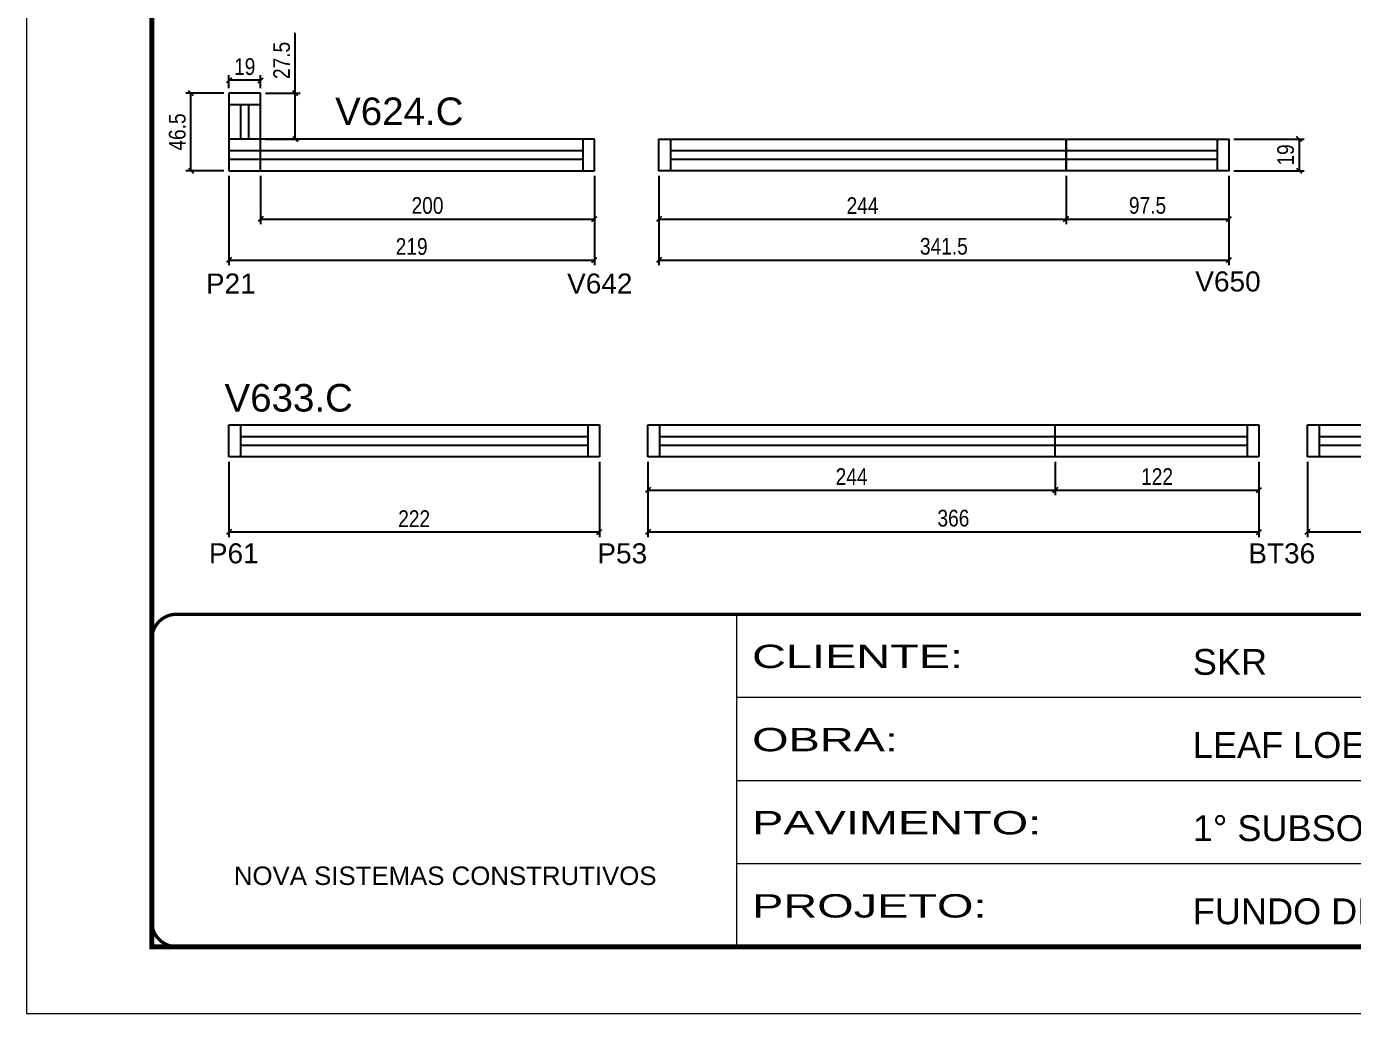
# Model space of a CAD drawing. Extents: x 1959 to 8212, y 239 to 4735.
# Drawn here: x 5142 to 5937, y 2537 to 3128 of the extents above; entities that cross this region are included whole.
import ezdxf

# ---------------------------------------------------------------- set-up
doc = ezdxf.new("R2010")
doc.units = 0
doc.linetypes.add('CONTINUO', pattern=[0])
doc.linetypes.add('DASHED', pattern=[0.75, 0.5, -0.25])
for name, color, linetype in [('5', 5, 'Continuous'), ('COTA', 241, 'Continuous'), ('NOMENCLATURA', 7, 'Continuous'), ('Painéis', 200, 'Continuous'), ('SARR_2.2x7', 40, 'Continuous')]:
    doc.layers.add(name, color=color, linetype=linetype)
doc.layers.add('Folhas', color=255, linetype='Continuous', lineweight=9)
doc.layers.add('SARRAFO DE PRESSAO', color=251, linetype='DASHED', lineweight=9)
doc.styles.add('ARIAL', font='arial.ttf')
doc.styles.add('COTA TECNICA', font='techl___.ttf', dxfattribs={"height": 10})
doc.styles.add('COTA TECNICA-50', font='techl___.ttf', dxfattribs={"height": 10})
doc.styles.get("Standard").update_dxf_attribs({"font": 'arial.ttf'})
doc.styles.add('Tecnologia', font='')
doc.styles.get('Tecnologia').set_extended_font_data('Forgotten Futurist')
doc.dimstyles.new('COTA PAINEL-50', dxfattribs={"dimtxt": 10, "dimasz": 3, "dimexe": 3, "dimexo": 3, "dimgap": 3, "dimtad": 1, "dimdec": 1, "dimzin": 12, "dimdsep": 46, "dimtxsty": 'COTA TECNICA-50', "dimblk1": 'OBLIQUE', "dimblk2": 'OBLIQUE', "dimsah": 1, "dimcen": 0.9, "dimclrd": 4, "dimclre": 4, "dimclrt": 240, "dimadec": 1, "dimazin": 3, "dimtfac": 1, "dimtdec": 1, "dimtmove": 0, "dimatfit": 3, "dimfxl": 1, "dimtolj": 1, "dimtzin": 12, "dimarcsym": 0})
doc.dimstyles.new('PAINEL', dxfattribs={"dimtxt": 10, "dimasz": 3, "dimexe": 3, "dimexo": 3, "dimgap": 3, "dimtad": 1, "dimdec": 1, "dimzin": 12, "dimdsep": 46, "dimtxsty": 'COTA TECNICA', "dimblk1": 'OBLIQUE', "dimblk2": 'OBLIQUE', "dimsah": 1, "dimcen": 0.9, "dimclrd": 4, "dimclre": 4, "dimclrt": 240, "dimadec": 1, "dimazin": 3, "dimtfac": 1, "dimtdec": 1, "dimtmove": 0, "dimatfit": 3, "dimfxl": 1, "dimtolj": 1, "dimtzin": 12, "dimarcsym": 0})

# ---------------------------------------------------------------- blocks, each defined once
blk = doc.blocks.new('9999999999')
at = {"color": 30, "linetype": 'CONTINUO'}
for p, q in [((98564.56, 34230.21), (98564.56, 34429.45)), ((98564.56, 34379.64), (99583.98, 34379.64)), ((98564.56, 34329.83), (99487.98, 34329.83)), ((98564.56, 34280.02), (99487.98, 34280.02))]:
    blk.add_line(p, q, dxfattribs=at)
at = {"color": 30, "linetype": 'CONTINUO', "const_width": 2}
blk.add_lwpolyline([(99583.98, 34230.21), (99583.98, 34414.45, 0.414214), (99568.98, 34429.45), (98228.98, 34429.45, 0.414214), (98213.98, 34414.45), (98213.98, 34245.21, 0.414214), (98228.98, 34230.21), (99583.98, 34230.21)], format="xyb", dxfattribs=at)
at = {"layer": 'Folhas'}
blk.add_lwpolyline([(98138.98, 34190.21), (99623.98, 34190.21), (99623.98, 35240.21), (98138.98, 35240.21)], close=True, dxfattribs=at)
at = {"layer": 'Folhas', "color": 30, "const_width": 3}
blk.add_lwpolyline([(98213.98, 34230.21), (99583.98, 34230.21), (99583.98, 35200.21), (98213.98, 35200.21)], close=True, dxfattribs=at)
at = {"color": 7, "linetype": 'Continuous', "ltscale": 5, "style": 'ARIAL'}
for s, height, p in [('SKR', 15.483, (98837.68, 34393.13)), ('LEAF LOEFGREN', 15.4829, (98837.68, 34343.32)), ('1° SUBSOLO SUPERIOR', 15.4829, (98837.68, 34293.51)), ('NOVA SISTEMAS CONSTRUTIVOS', 11.0592, (98263.19, 34267.21)), ('FUNDO DE VIGAS', 15.4829, (98837.68, 34243.7))]:
    blk.add_text(s, height=height, dxfattribs=at).set_placement(p)
at = {"layer": 'Folhas', "color": 7, "style": 'Tecnologia', "width": 1.5}
for s, p in [('CLIENTE:', (98573.65, 34397.17)), ('OBRA:', (98573.65, 34347.31)), ('PAVIMENTO:', (98573.65, 34297.5)), ('PROJETO:', (98573.65, 34247.69))]:
    blk.add_text(s, height=14, dxfattribs=at).set_placement(p)
blk = doc.blocks.new('_Oblique')
at = {"color": 0, "linetype": 'ByBlock', "lineweight": -2}
blk.add_line((-0.5, -0.5), (0.5, 0.5), dxfattribs=at)
blk = doc.blocks.new('*D236')
at = {"layer": 'COTA', "color": 4, "lineweight": -2, "transparency": 16777216}
for p, q in [((5260.49, 3088.08), (5237.72, 3088.08)), ((5240.72, 3041.58), (5240.72, 3088.08)), ((5260.49, 3041.58), (5237.72, 3041.58))]:
    blk.add_line(p, q, dxfattribs=at)
at = {"layer": 'Defpoints', "color": 0, "transparency": 16777216}
for p in [(5240.72, 3088.08), (5263.49, 3088.08), (5263.49, 3041.58)]:
    blk.add_point(p, dxfattribs=at)
at = {"layer": 'COTA', "color": 4, "lineweight": -2, "transparency": 16777216, "xscale": 3, "yscale": 3, "zscale": 3}
for p, rotation in [((5240.72, 3088.08), 90), ((5240.72, 3041.58), 270)]:
    blk.add_blockref('_Oblique', p, dxfattribs=dict(at, rotation=rotation))
at = {"layer": 'COTA', "color": 240, "transparency": 16777216, "insert": (5232.61, 3064.83), "char_height": 10, "attachment_point": 5, "rotation": 90, "style": 'COTA TECNICA'}
blk.add_mtext('\\A1;46.5', dxfattribs=at)
blk = doc.blocks.new('*D237')
at = {"layer": 'COTA', "color": 4, "lineweight": -2, "transparency": 16777216}
for p, q in [((5263.49, 3038.58), (5263.49, 2985.07)), ((5482.49, 3038.58), (5482.49, 2985.07)), ((5263.49, 2988.07), (5482.49, 2988.07))]:
    blk.add_line(p, q, dxfattribs=at)
at = {"layer": 'Defpoints', "color": 0, "transparency": 16777216}
for p in [(5263.49, 3041.58), (5482.49, 3041.58), (5482.49, 2988.07)]:
    blk.add_point(p, dxfattribs=at)
at = {"layer": 'COTA', "color": 4, "lineweight": -2, "transparency": 16777216, "xscale": 3, "yscale": 3, "zscale": 3, "rotation": 180}
blk.add_blockref('_Oblique', (5263.49, 2988.07), dxfattribs=at)
at = {"layer": 'COTA', "color": 4, "lineweight": -2, "transparency": 16777216, "xscale": 3, "yscale": 3, "zscale": 3}
blk.add_blockref('_Oblique', (5482.49, 2988.07), dxfattribs=at)
at = {"layer": 'COTA', "color": 240, "transparency": 16777216, "insert": (5372.99, 2996.16), "char_height": 10, "attachment_point": 5, "style": 'COTA TECNICA'}
blk.add_mtext('\\A1;219', dxfattribs=at)
blk = doc.blocks.new('*D239')
at = {"layer": 'COTA', "color": 4, "lineweight": -2, "transparency": 16777216}
for p, q in [((5263.49, 3091.08), (5263.49, 3098.86)), ((5282.49, 3091.08), (5282.49, 3098.86)), ((5282.49, 3095.86), (5263.49, 3095.86))]:
    blk.add_line(p, q, dxfattribs=at)
at = {"layer": 'Defpoints', "color": 0, "transparency": 16777216}
for p in [(5263.49, 3095.86), (5263.49, 3088.08), (5282.49, 3088.08)]:
    blk.add_point(p, dxfattribs=at)
at = {"layer": 'COTA', "color": 4, "lineweight": -2, "transparency": 16777216, "xscale": 3, "yscale": 3, "zscale": 3, "rotation": 180}
blk.add_blockref('_Oblique', (5263.49, 3095.86), dxfattribs=at)
at = {"layer": 'COTA', "color": 4, "lineweight": -2, "transparency": 16777216, "xscale": 3, "yscale": 3, "zscale": 3}
blk.add_blockref('_Oblique', (5282.49, 3095.86), dxfattribs=at)
at = {"layer": 'COTA', "color": 240, "transparency": 16777216, "insert": (5272.99, 3103.94), "char_height": 10, "attachment_point": 5, "style": 'COTA TECNICA'}
blk.add_mtext('\\A1;19', dxfattribs=at)
blk = doc.blocks.new('*D240')
at = {"layer": 'COTA', "color": 4, "lineweight": -2, "transparency": 16777216}
for p, q in [((5303.24, 3088.08), (5303.24, 3124.34)), ((5285.49, 3088.08), (5306.24, 3088.08)), ((5303.24, 3060.58), (5303.24, 3088.08)), ((5285.49, 3060.58), (5306.24, 3060.58))]:
    blk.add_line(p, q, dxfattribs=at)
at = {"layer": 'Defpoints', "color": 0, "transparency": 16777216}
for p in [(5282.49, 3088.08), (5303.24, 3088.08), (5282.49, 3060.58)]:
    blk.add_point(p, dxfattribs=at)
at = {"layer": 'COTA', "color": 4, "lineweight": -2, "transparency": 16777216, "xscale": 3, "yscale": 3, "zscale": 3}
for p, rotation in [((5303.24, 3088.08), 90), ((5303.24, 3060.58), 270)]:
    blk.add_blockref('_Oblique', p, dxfattribs=dict(at, rotation=rotation))
at = {"layer": 'COTA', "color": 240, "transparency": 16777216, "insert": (5295.13, 3107.71), "char_height": 10, "attachment_point": 5, "rotation": 90, "style": 'COTA TECNICA'}
blk.add_mtext('\\A1;27.5', dxfattribs=at)
blk = doc.blocks.new('*D241')
at = {"layer": 'COTA', "color": 4, "lineweight": -2, "transparency": 16777216}
for p, q in [((5282.49, 3038.58), (5282.49, 3009.65)), ((5482.49, 3038.58), (5482.49, 3009.65)), ((5282.49, 3012.65), (5482.49, 3012.65))]:
    blk.add_line(p, q, dxfattribs=at)
at = {"layer": 'Defpoints', "color": 0, "transparency": 16777216}
for p in [(5282.49, 3041.58), (5482.49, 3041.58), (5482.49, 3012.65)]:
    blk.add_point(p, dxfattribs=at)
at = {"layer": 'COTA', "color": 4, "lineweight": -2, "transparency": 16777216, "xscale": 3, "yscale": 3, "zscale": 3, "rotation": 180}
blk.add_blockref('_Oblique', (5282.49, 3012.65), dxfattribs=at)
at = {"layer": 'COTA', "color": 4, "lineweight": -2, "transparency": 16777216, "xscale": 3, "yscale": 3, "zscale": 3}
blk.add_blockref('_Oblique', (5482.49, 3012.65), dxfattribs=at)
at = {"layer": 'COTA', "color": 240, "transparency": 16777216, "insert": (5382.49, 3020.75), "char_height": 10, "attachment_point": 5, "style": 'COTA TECNICA'}
blk.add_mtext('\\A1;200', dxfattribs=at)
blk = doc.blocks.new('*D242')
at = {"layer": 'COTA', "color": 4, "linetype": 'ByBlock', "lineweight": -2, "transparency": 16777216}
for p, q in [((5521.08, 3038.58), (5521.08, 3009.65)), ((5765.08, 3038.58), (5765.08, 3009.65)), ((5521.08, 3012.65), (5765.08, 3012.65))]:
    blk.add_line(p, q, dxfattribs=at)
at = {"layer": 'Defpoints', "color": 0, "linetype": 'ByBlock', "transparency": 16777216}
for p in [(5521.08, 3041.58), (5765.08, 3041.58), (5765.08, 3012.65)]:
    blk.add_point(p, dxfattribs=at)
at = {"layer": 'COTA', "color": 4, "linetype": 'ByBlock', "lineweight": -2, "transparency": 16777216, "xscale": 3, "yscale": 3, "zscale": 3, "rotation": 180}
blk.add_blockref('_Oblique', (5521.08, 3012.65), dxfattribs=at)
at = {"layer": 'COTA', "color": 4, "linetype": 'ByBlock', "lineweight": -2, "transparency": 16777216, "xscale": 3, "yscale": 3, "zscale": 3}
blk.add_blockref('_Oblique', (5765.08, 3012.65), dxfattribs=at)
at = {"layer": 'COTA', "color": 240, "linetype": 'ByBlock', "transparency": 16777216, "insert": (5643.08, 3020.73), "char_height": 10, "attachment_point": 5, "style": 'COTA TECNICA-50'}
blk.add_mtext('\\A1;244', dxfattribs=at)
blk = doc.blocks.new('*D243')
at = {"layer": 'COTA', "color": 4, "linetype": 'ByBlock', "lineweight": -2, "transparency": 16777216}
for p, q in [((5765.08, 3038.58), (5765.08, 3009.65)), ((5862.58, 3038.58), (5862.58, 3009.65)), ((5765.08, 3012.65), (5862.58, 3012.65))]:
    blk.add_line(p, q, dxfattribs=at)
at = {"layer": 'Defpoints', "color": 0, "linetype": 'ByBlock', "transparency": 16777216}
for p in [(5765.08, 3041.58), (5862.58, 3041.58), (5862.58, 3012.65)]:
    blk.add_point(p, dxfattribs=at)
at = {"layer": 'COTA', "color": 4, "linetype": 'ByBlock', "lineweight": -2, "transparency": 16777216, "xscale": 3, "yscale": 3, "zscale": 3, "rotation": 180}
blk.add_blockref('_Oblique', (5765.08, 3012.65), dxfattribs=at)
at = {"layer": 'COTA', "color": 4, "linetype": 'ByBlock', "lineweight": -2, "transparency": 16777216, "xscale": 3, "yscale": 3, "zscale": 3}
blk.add_blockref('_Oblique', (5862.58, 3012.65), dxfattribs=at)
at = {"layer": 'COTA', "color": 240, "linetype": 'ByBlock', "transparency": 16777216, "insert": (5813.83, 3020.79), "char_height": 10, "attachment_point": 5, "style": 'COTA TECNICA-50'}
blk.add_mtext('\\A1;97.5', dxfattribs=at)
blk = doc.blocks.new('*D244')
at = {"layer": 'COTA', "color": 4, "lineweight": -2, "transparency": 16777216}
for p, q in [((5521.08, 3038.58), (5521.08, 2985.07)), ((5862.58, 3038.58), (5862.58, 2985.07)), ((5521.08, 2988.07), (5862.58, 2988.07))]:
    blk.add_line(p, q, dxfattribs=at)
at = {"layer": 'Defpoints', "color": 0, "transparency": 16777216}
for p in [(5521.08, 3041.58), (5862.58, 3041.58), (5862.58, 2988.07)]:
    blk.add_point(p, dxfattribs=at)
at = {"layer": 'COTA', "color": 4, "lineweight": -2, "transparency": 16777216, "xscale": 3, "yscale": 3, "zscale": 3, "rotation": 180}
blk.add_blockref('_Oblique', (5521.08, 2988.07), dxfattribs=at)
at = {"layer": 'COTA', "color": 4, "lineweight": -2, "transparency": 16777216, "xscale": 3, "yscale": 3, "zscale": 3}
blk.add_blockref('_Oblique', (5862.58, 2988.07), dxfattribs=at)
at = {"layer": 'COTA', "color": 240, "transparency": 16777216, "insert": (5691.83, 2996.29), "char_height": 10, "attachment_point": 5, "style": 'COTA TECNICA'}
blk.add_mtext('\\A1;341.5', dxfattribs=at)
blk = doc.blocks.new('*D245')
at = {"layer": 'COTA', "color": 4, "lineweight": -2, "transparency": 16777216}
for p, q in [((5865.58, 3060.58), (5907.68, 3060.58)), ((5904.68, 3060.58), (5904.68, 3041.58)), ((5865.58, 3041.58), (5907.68, 3041.58))]:
    blk.add_line(p, q, dxfattribs=at)
at = {"layer": 'Defpoints', "color": 0, "transparency": 16777216}
for p in [(5862.58, 3060.58), (5862.58, 3041.58), (5904.68, 3041.58)]:
    blk.add_point(p, dxfattribs=at)
at = {"layer": 'COTA', "color": 4, "lineweight": -2, "transparency": 16777216, "xscale": 3, "yscale": 3, "zscale": 3}
for p, rotation in [((5904.68, 3060.58), 90), ((5904.68, 3041.58), 270)]:
    blk.add_blockref('_Oblique', p, dxfattribs=dict(at, rotation=rotation))
at = {"layer": 'COTA', "color": 240, "transparency": 16777216, "insert": (5896.59, 3051.08), "char_height": 10, "attachment_point": 5, "rotation": 90, "style": 'COTA TECNICA'}
blk.add_mtext('\\A1;19', dxfattribs=at)
blk = doc.blocks.new('*D288')
at = {"layer": 'COTA', "color": 4, "lineweight": -2, "transparency": 16777216}
for p, q in [((5263.49, 2867.27), (5263.49, 2822.15)), ((5485.49, 2867.27), (5485.49, 2822.15)), ((5263.49, 2825.15), (5485.49, 2825.15))]:
    blk.add_line(p, q, dxfattribs=at)
at = {"layer": 'Defpoints', "color": 0, "transparency": 16777216}
for p in [(5263.49, 2870.27), (5485.49, 2870.27), (5485.49, 2825.15)]:
    blk.add_point(p, dxfattribs=at)
at = {"layer": 'COTA', "color": 4, "lineweight": -2, "transparency": 16777216, "xscale": 3, "yscale": 3, "zscale": 3, "rotation": 180}
blk.add_blockref('_Oblique', (5263.49, 2825.15), dxfattribs=at)
at = {"layer": 'COTA', "color": 4, "lineweight": -2, "transparency": 16777216, "xscale": 3, "yscale": 3, "zscale": 3}
blk.add_blockref('_Oblique', (5485.49, 2825.15), dxfattribs=at)
at = {"layer": 'COTA', "color": 240, "transparency": 16777216, "insert": (5374.49, 2833.15), "char_height": 10, "attachment_point": 5, "style": 'COTA TECNICA'}
blk.add_mtext('\\A1;222', dxfattribs=at)
blk = doc.blocks.new('*D289')
at = {"layer": 'COTA', "color": 4, "lineweight": -2, "transparency": 16777216}
for p, q in [((5514.54, 2867.27), (5514.54, 2822.15)), ((5880.54, 2867.27), (5880.54, 2822.15)), ((5514.54, 2825.15), (5880.54, 2825.15))]:
    blk.add_line(p, q, dxfattribs=at)
at = {"layer": 'Defpoints', "color": 0, "transparency": 16777216}
for p in [(5514.54, 2870.27), (5880.54, 2870.27), (5880.54, 2825.15)]:
    blk.add_point(p, dxfattribs=at)
at = {"layer": 'COTA', "color": 4, "lineweight": -2, "transparency": 16777216, "xscale": 3, "yscale": 3, "zscale": 3, "rotation": 180}
blk.add_blockref('_Oblique', (5514.54, 2825.15), dxfattribs=at)
at = {"layer": 'COTA', "color": 4, "lineweight": -2, "transparency": 16777216, "xscale": 3, "yscale": 3, "zscale": 3}
blk.add_blockref('_Oblique', (5880.54, 2825.15), dxfattribs=at)
at = {"layer": 'COTA', "color": 240, "transparency": 16777216, "insert": (5697.54, 2833.37), "char_height": 10, "attachment_point": 5, "style": 'COTA TECNICA'}
blk.add_mtext('\\A1;366', dxfattribs=at)
blk = doc.blocks.new('*D291')
at = {"layer": 'COTA', "color": 4, "lineweight": -2, "transparency": 16777216}
for p, q in [((5909.59, 2867.27), (5909.59, 2822.15)), ((6138.09, 2867.27), (6138.09, 2822.15)), ((5909.59, 2825.15), (6138.09, 2825.15))]:
    blk.add_line(p, q, dxfattribs=at)
at = {"layer": 'Defpoints', "color": 0, "transparency": 16777216}
for p in [(5909.59, 2870.27), (6138.09, 2870.27), (6138.09, 2825.15)]:
    blk.add_point(p, dxfattribs=at)
at = {"layer": 'COTA', "color": 4, "lineweight": -2, "transparency": 16777216, "xscale": 3, "yscale": 3, "zscale": 3, "rotation": 180}
blk.add_blockref('_Oblique', (5909.59, 2825.15), dxfattribs=at)
at = {"layer": 'COTA', "color": 4, "lineweight": -2, "transparency": 16777216, "xscale": 3, "yscale": 3, "zscale": 3}
blk.add_blockref('_Oblique', (6138.09, 2825.15), dxfattribs=at)
at = {"layer": 'COTA', "color": 240, "transparency": 16777216, "insert": (6023.84, 2833.28), "char_height": 10, "attachment_point": 5, "style": 'COTA TECNICA'}
blk.add_mtext('\\A1;228.5', dxfattribs=at)
blk = doc.blocks.new('*D293')
at = {"layer": 'COTA', "color": 4, "lineweight": -2, "transparency": 16777216}
for p, q in [((5514.54, 2867.27), (5514.54, 2847.29)), ((5758.54, 2867.27), (5758.54, 2847.29)), ((5514.54, 2850.29), (5758.54, 2850.29))]:
    blk.add_line(p, q, dxfattribs=at)
at = {"layer": 'Defpoints', "color": 0, "transparency": 16777216}
for p in [(5514.54, 2870.27), (5758.54, 2870.27), (5758.54, 2850.29)]:
    blk.add_point(p, dxfattribs=at)
at = {"layer": 'COTA', "color": 4, "lineweight": -2, "transparency": 16777216, "xscale": 3, "yscale": 3, "zscale": 3, "rotation": 180}
blk.add_blockref('_Oblique', (5514.54, 2850.29), dxfattribs=at)
at = {"layer": 'COTA', "color": 4, "lineweight": -2, "transparency": 16777216, "xscale": 3, "yscale": 3, "zscale": 3}
blk.add_blockref('_Oblique', (5758.54, 2850.29), dxfattribs=at)
at = {"layer": 'COTA', "color": 240, "transparency": 16777216, "insert": (5636.54, 2858.36), "char_height": 10, "attachment_point": 5, "style": 'COTA TECNICA'}
blk.add_mtext('\\A1;244', dxfattribs=at)
blk = doc.blocks.new('*D294')
at = {"layer": 'COTA', "color": 4, "lineweight": -2, "transparency": 16777216}
for p, q in [((5758.54, 2867.27), (5758.54, 2847.29)), ((5880.54, 2867.27), (5880.54, 2847.29)), ((5758.54, 2850.29), (5880.54, 2850.29))]:
    blk.add_line(p, q, dxfattribs=at)
at = {"layer": 'Defpoints', "color": 0, "transparency": 16777216}
for p in [(5758.54, 2870.27), (5880.54, 2870.27), (5880.54, 2850.29)]:
    blk.add_point(p, dxfattribs=at)
at = {"layer": 'COTA', "color": 4, "lineweight": -2, "transparency": 16777216, "xscale": 3, "yscale": 3, "zscale": 3, "rotation": 180}
blk.add_blockref('_Oblique', (5758.54, 2850.29), dxfattribs=at)
at = {"layer": 'COTA', "color": 4, "lineweight": -2, "transparency": 16777216, "xscale": 3, "yscale": 3, "zscale": 3}
blk.add_blockref('_Oblique', (5880.54, 2850.29), dxfattribs=at)
at = {"layer": 'COTA', "color": 240, "transparency": 16777216, "insert": (5819.54, 2858.35), "char_height": 10, "attachment_point": 5, "style": 'COTA TECNICA'}
blk.add_mtext('\\A1;122', dxfattribs=at)

msp = doc.modelspace()

# ---------------------------------------------------------------- linework, layer by layer
at = {"layer": 'COTA'}
msp.add_line((5282.49, 3060.58), (5263.49, 3060.58), dxfattribs=at)
at = {"layer": 'Painéis'}
for p, q in [((5282.49, 3088.08), (5263.49, 3088.08)), ((5263.49, 3088.08), (5263.49, 3041.58)), ((5282.49, 3041.58), (5282.49, 3088.08)), ((5441.99, 3060.58), (5282.49, 3060.58)), ((5482.49, 3060.58), (5441.99, 3060.58)), ((5482.49, 3041.58), (5482.49, 3060.58)), ((5263.49, 3041.58), (5482.49, 3041.58)), ((5263.49, 2870.27), (5263.49, 2889.27)), ((5263.49, 2889.27), (5485.49, 2889.27)), ((5485.49, 2889.27), (5485.49, 2870.27)), ((5514.54, 2870.27), (5514.54, 2889.27)), ((5514.54, 2889.27), (5880.54, 2889.27)), ((5758.54, 2870.27), (5758.54, 2889.27)), ((5880.54, 2889.27), (5880.54, 2870.27)), ((5909.59, 2870.27), (5909.59, 2889.27)), ((5909.59, 2889.27), (6138.09, 2889.27)), ((5485.49, 2870.27), (5263.49, 2870.27)), ((5880.54, 2870.27), (5514.54, 2870.27)), ((6138.09, 2870.27), (5909.59, 2870.27))]:
    msp.add_line(p, q, dxfattribs=at)
for points in [[(5765.08, 3041.58), (5521.08, 3041.58), (5521.08, 3060.58), (5765.08, 3060.58)], [(5765.08, 3060.58), (5862.58, 3060.58), (5862.58, 3041.58), (5765.08, 3041.58)]]:
    msp.add_lwpolyline(points, close=True, dxfattribs=at)
at = {"layer": 'SARR_2.2x7', "linetype": 'Continuous'}
for p, q in [((5282.49, 3081.08), (5263.49, 3081.08)), ((5270.49, 3081.08), (5270.49, 3060.58)), ((5275.49, 3060.58), (5275.49, 3081.08)), ((5475.49, 3060.58), (5475.49, 3041.58)), ((5528.08, 3060.58), (5528.08, 3041.58)), ((5855.58, 3060.58), (5855.58, 3041.58)), ((5475.49, 3053.58), (5263.49, 3053.58)), ((5765.08, 3053.58), (5528.08, 3053.58)), ((5855.58, 3053.58), (5765.08, 3053.58)), ((5263.49, 3048.58), (5475.49, 3048.58)), ((5528.08, 3048.58), (5765.08, 3048.58)), ((5765.08, 3048.58), (5855.58, 3048.58)), ((5270.49, 2889.27), (5270.49, 2870.27)), ((5478.49, 2889.27), (5478.49, 2870.27)), ((5521.54, 2889.27), (5521.54, 2870.27)), ((5873.54, 2889.27), (5873.54, 2870.27)), ((5916.59, 2889.27), (5916.59, 2870.27)), ((5478.49, 2882.27), (5270.49, 2882.27)), ((5270.49, 2877.27), (5478.49, 2877.27)), ((5758.54, 2882.27), (5521.54, 2882.27)), ((5521.54, 2877.27), (5758.54, 2877.27)), ((5873.54, 2882.27), (5758.54, 2882.27)), ((5758.54, 2877.27), (5873.54, 2877.27)), ((6131.09, 2882.27), (5916.59, 2882.27)), ((5916.59, 2877.27), (6131.09, 2877.27))]:
    msp.add_line(p, q, dxfattribs=at)

# ---------------------------------------------------------------- block references
at = {"layer": 'SARRAFO DE PRESSAO', "color": 6, "linetype": 'ByBlock'}
msp.add_blockref('9999999999', (-92996.71, -31653.56), dxfattribs=at)

# ---------------------------------------------------------------- texts
at = {"layer": '5', "linetype": 'Continuous'}
for s, p in [('P21', (5249.77, 2968.03)), ('V642', (5466.12, 2968.03)), ('V650', (5842.46, 2969.29)), ('P61', (5251.51, 2806.37)), ('P53', (5484.24, 2806.37)), ('BT36', (5874.2, 2806.37))]:
    msp.add_text(s, height=12, rotation=359.99996, dxfattribs=at).set_placement(p)
at = {"layer": 'NOMENCLATURA', "linetype": 'Continuous'}
for s, p in [('V624.C', (5327.15, 3068.99)), ('V633.C', (5260.89, 2897.32))]:
    msp.add_text(s, height=16.5, dxfattribs=at).set_placement(p)

# ---------------------------------------------------------------- dimensions: what is measured, and where the dimension line sits
at = {"layer": 'COTA'}
for base, p1, p2, picture, middle in [((5303.24, 3088.08), (5282.49, 3060.58), (5282.49, 3088.08), '*D240', (5295.13, 3107.71)), ((5240.72, 3088.08), (5263.49, 3041.58), (5263.49, 3088.08), '*D236', (5232.61, 3064.83)), ((5904.68, 3041.58), (5862.58, 3060.58), (5862.58, 3041.58), '*D245', (5896.59, 3051.08))]:
    dim = msp.add_linear_dim(base=base, p1=p1, p2=p2, angle=90, dimstyle='PAINEL', dxfattribs=at)
    dim.commit()
    dim.dimension.update_dxf_attribs({"geometry": picture, "text_midpoint": middle})
for base, p1, p2, picture, middle in [((5263.49, 3095.86), (5282.49, 3088.08), (5263.49, 3088.08), '*D239', (5272.99, 3103.94)), ((5482.49, 2988.07), (5263.49, 3041.58), (5482.49, 3041.58), '*D237', (5372.99, 2996.16)), ((5482.49, 3012.65), (5282.49, 3041.58), (5482.49, 3041.58), '*D241', (5382.49, 3020.75)), ((5862.58, 2988.07), (5521.08, 3041.58), (5862.58, 3041.58), '*D244', (5691.83, 2996.29)), ((5485.49, 2825.15), (5263.49, 2870.27), (5485.49, 2870.27), '*D288', (5374.49, 2833.15)), ((5880.54, 2825.15), (5514.54, 2870.27), (5880.54, 2870.27), '*D289', (5697.54, 2833.37)), ((5758.54, 2850.29), (5514.54, 2870.27), (5758.54, 2870.27), '*D293', (5636.54, 2858.36)), ((6138.09, 2825.15), (5909.59, 2870.27), (6138.09, 2870.27), '*D291', (6023.84, 2833.28))]:
    dim = msp.add_linear_dim(base=base, p1=p1, p2=p2, dimstyle='PAINEL', dxfattribs=at)
    dim.commit()
    dim.dimension.update_dxf_attribs({"geometry": picture, "text_midpoint": middle})
at = {"layer": 'COTA', "color": 1, "linetype": 'ByBlock'}
for base, p1, p2, picture, middle in [((5765.08, 3012.65), (5521.08, 3041.58), (5765.08, 3041.58), '*D242', (5643.08, 3020.73)), ((5862.58, 3012.65), (5765.08, 3041.58), (5862.58, 3041.58), '*D243', (5813.83, 3020.79))]:
    dim = msp.add_linear_dim(base=base, p1=p1, p2=p2, dimstyle='COTA PAINEL-50', override={"dimarcsym": 1}, dxfattribs=at)
    dim.commit()
    dim.dimension.update_dxf_attribs({"geometry": picture, "text_midpoint": middle})
at = {"layer": 'COTA'}
dim = msp.add_linear_dim(base=(5880.54, 2850.29), p1=(5758.54, 2870.27), p2=(5880.54, 2870.27), dimstyle='PAINEL', override={"dimtmove": 1}, dxfattribs=at)
dim.commit()
dim.dimension.update_dxf_attribs({"geometry": '*D294', "text_midpoint": (5819.54, 2858.35)})

doc.saveas('drawing.dxf')
